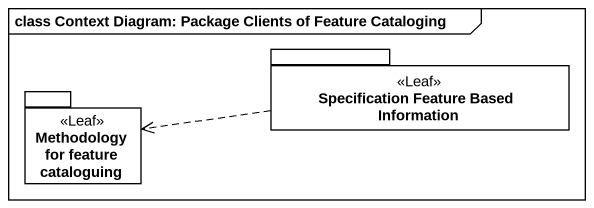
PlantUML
@startuml
mainframe class Context Diagram: Package Clients of Feature Cataloging
package "Specification Feature Based Information" as Specification_Feature_Based <<Leaf>> {
}
package "Methodology for feature cataloguing" as Methodology_for_feature <<Leaf>> {
}
Specification_Feature_Based .left.> Methodology_for_feature
@enduml
